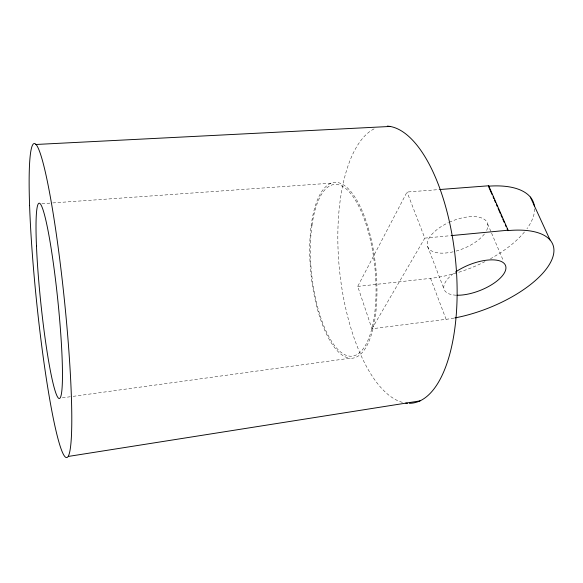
<?xml version="1.0" encoding="UTF-8"?>
<svg xmlns="http://www.w3.org/2000/svg" width="583" height="583" viewBox="0 0 583 583"><rect width="100%" height="100%" fill="white"/><g stroke="black" fill="none" stroke-linecap="round" stroke-linejoin="round"><path stroke-width="0.44" stroke-dasharray="2.92 2.19" d="M453.953 318.099A83.821 35.556 -21.4 0 1 446.104 319.316L371.947 328.776L357.707 286.428L407.029 192.033L438.78 189.599M371.947 328.776L424.803 238.126L407.029 192.033M62.337 397.832L72.263 396.469M73.166 396.345L350.15 358.217A88.361 32.568 84.1 0 0 368.522 228.966A88.361 32.568 84.1 0 0 311.424 223.77A88.361 32.568 84.1 0 0 350.15 358.217M357.707 286.428L430.538 278.353A81.737 37.946 -21.9 0 0 484.969 261.643M424.803 238.126L450.149 235.721M41.91 203.7L51.88 202.993M52.791 202.928L331.159 183.157M487.658 223.938L491.214 232.274M491.571 233.113L503.304 260.623M427.667 246.631L444.159 289.416M430.538 278.353L446.104 319.316M402.43 402.357A139.25 58.22 84.1 0 1 339.452 269.492A139.25 58.22 84.1 0 1 374.913 128.464M449.231 222.261A32.109 14.874 -21.9 0 1 479.459 217.313A32.109 14.874 -21.9 0 1 486.28 231.13M484.378 234.023A32.109 14.874 -21.9 0 1 455.673 251.186M453.137 251.82A32.109 14.874 -21.9 0 1 427.339 245.348A32.109 14.874 -21.9 0 1 448.444 222.626M534.604 208.831A81.737 37.946 -21.9 0 1 526.959 228.725M524.438 231.99A81.737 37.946 -21.9 0 1 490.471 258.735M456.212 295.202A32.925 13.934 -21.4 0 1 455.695 271.933M312.029 225.016A86.291 31.795 84.1 0 0 349.931 356.177A86.291 31.795 84.1 0 0 367.764 229.804A86.291 31.795 84.1 0 0 312.029 225.016"/><path stroke-width="0.87" d="M454.842 317.932A83.821 35.556 -21.4 0 0 549.346 264.514A83.821 35.556 -21.4 0 0 507.815 230.62L508.092 230.219L488.671 185.78L488.408 186.196A81.737 37.946 -21.9 0 1 534.422 206.258M68.524 456.402L420.066 400.885M451.06 235.634L508.092 230.219M439.684 189.533L488.671 185.78M35.701 144.489L390.093 126.453M530.341 197.054L550.031 239.926M488.765 187.019L492.001 194.423M493.08 196.894L493.801 198.541M494.515 200.18L495.594 202.651M496.315 204.298L497.394 206.761M498.108 208.408L500.265 213.342M500.986 214.989L502.065 217.459M502.779 219.099L504.222 222.393M505.293 224.863L506.015 226.503M507.093 228.973L507.815 230.62M407.539 403.247A139.25 58.22 84.1 0 1 405.739 403.05M387.323 126.11A139.25 58.22 84.1 0 1 456.125 266.766A139.25 58.22 84.1 0 1 409.346 403.312M455.695 271.933A32.925 13.934 -21.4 0 1 497.328 260.302A32.925 13.934 -21.4 0 1 498.421 279.789A32.925 13.934 -21.4 0 1 457.006 295.231M29.587 205.507A157.862 13.912 84.1 0 0 64.851 456.547A157.862 13.912 84.1 0 0 57.221 240.429A157.862 13.912 84.1 0 0 29.587 205.507M36.474 246.128A98.155 8.592 84.1 0 0 58.73 398.335A98.155 8.592 84.1 0 0 52.667 258.407A98.155 8.592 84.1 0 0 36.474 246.128"/></g></svg>
